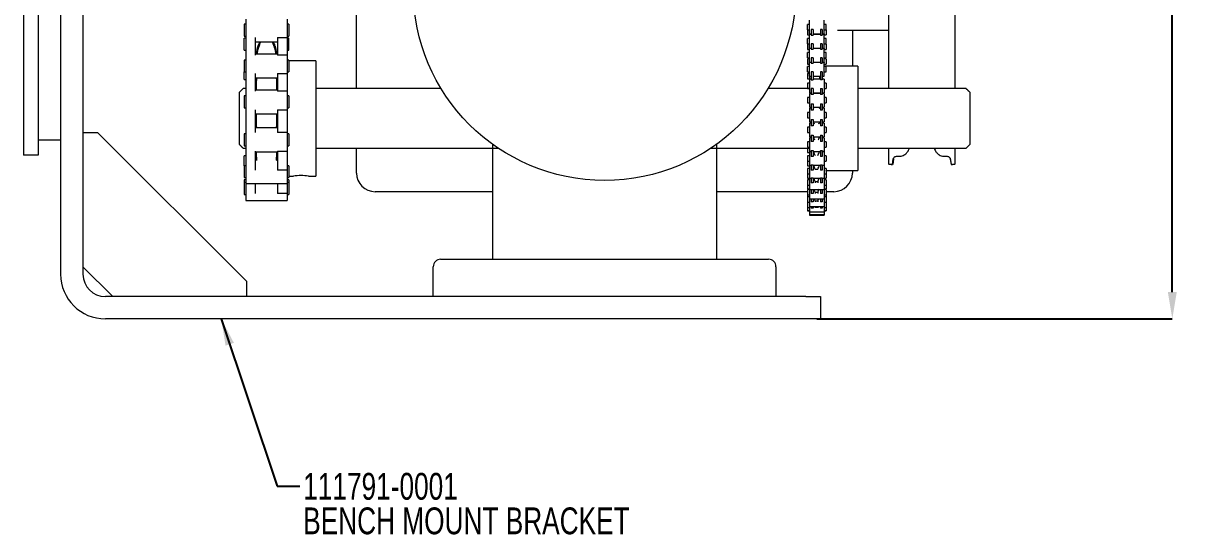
# Model space of a CAD drawing. Header units: inches. Extents: x 2.1 to 23.7, y 8.4 to 18.5.
# Drawn here: x 5.43 to 11.97, y 8.4 to 11.26 of the extents above; entities that cross this region are included whole.
import ezdxf

# ---------------------------------------------------------------- set-up
doc = ezdxf.new("R2010")
doc.units = ezdxf.units.IN
doc.header["$MEASUREMENT"] = 0
doc.header["$PDSIZE"] = -1
doc.layers.add('DIM', color=1, linetype='Continuous')
doc.styles.add('SLDTEXTSTYLE0', font='ARIAL.TTF', dxfattribs={"width": 0.7})
doc.styles.get("Standard").update_dxf_attribs({"font": 'ARIAL.TTF'})
doc.dimstyles.new('SLDDIMSTYLE0', dxfattribs={"dimtxt": 0.15, "dimasz": 0.15, "dimexe": 0, "dimexo": 0.0625, "dimgap": 0.0375, "dimtad": 0, "dimtih": 1, "dimtoh": 1, "dimdec": 3, "dimlfac": 3, "dimrnd": 1e-09, "dimzin": 12, "dimdsep": 46, "dimtxsty": 'SLDTEXTSTYLE0', "dimsah": 1, "dimcen": 0.09, "dimadec": 0, "dimazin": 0, "dimtfac": 1, "dimtdec": 3, "dimtofl": 0, "dimtmove": 0, "dimatfit": 3, "dimfxl": 0, "dimtolj": 1, "dimtzin": 12, "dimarcsym": 0})
doc.dimstyles.new('SLDDIMSTYLE1', dxfattribs={"dimtxt": 0.15, "dimasz": 0.15, "dimexe": 0, "dimexo": 0.0625, "dimgap": 0.0375, "dimtad": 0, "dimtih": 1, "dimtoh": 1, "dimdec": 0, "dimrnd": 1e-09, "dimzin": 0, "dimdsep": 46, "dimtxsty": 'Standard', "dimsah": 1, "dimcen": 0.09, "dimadec": 0, "dimazin": 0, "dimtfac": 1, "dimtdec": 0, "dimtofl": 0, "dimtmove": 0, "dimatfit": 3, "dimfxl": 0, "dimtolj": 1, "dimtzin": 0, "dimarcsym": 0})

# ---------------------------------------------------------------- blocks, each defined once
blk = doc.blocks.new('*D10')
at = {"color": 0, "linetype": 'ByBlock', "lineweight": -2}
for p, q in [((10.1076, 14.2697), (11.8529, 14.2697)), ((11.8529, 14.1197), (11.8529, 12.053)), ((11.8529, 9.7607), (11.8529, 11.8274)), ((9.8657, 9.6107), (11.8529, 9.6107))]:
    blk.add_line(p, q, dxfattribs=at)
at = {"color": 0, "linetype": 'ByBlock'}
for points in [[(11.8529, 14.2697), (11.8279, 14.1197), (11.8779, 14.1197)], [(11.8529, 9.6107), (11.8279, 9.7607), (11.8779, 9.7607)]]:
    blk.add_solid(points, dxfattribs=at)
at = {"layer": 'DEFPOINTS', "color": 0, "linetype": 'ByBlock'}
for p in [(10.0451, 14.2697), (9.8032, 9.6107)]:
    blk.add_point(p, dxfattribs=at)
at = {"color": 0, "linetype": 'ByBlock', "insert": (11.8529, 11.9402), "char_height": 0.15, "attachment_point": 5, "style": 'SLDTEXTSTYLE0'}
blk.add_mtext('14', dxfattribs=at)
blk = doc.blocks.new('SW_NOTE_2')
at = {"layer": 'DIM', "color": 0, "char_height": 0.15, "attachment_point": 1, "style": 'SLDTEXTSTYLE0'}
for s, insert in [('111791-0001', (0.0198, 0.0749)), ('BENCH MOUNT BRACKET', (0.0198, -0.1184))]:
    blk.add_mtext(s, dxfattribs=dict(at, insert=insert))

msp = doc.modelspace()

# ---------------------------------------------------------------- linework, layer by layer
at = {"color": 7, "linetype": 'Continuous', "lineweight": 15}
for p, q in [((5.428224, 17.194033), (5.428224, 10.527366)), ((5.511558, 17.194033), (5.511558, 10.527366)), ((10.637791, 10.899033), (10.637791, 12.433977)), ((7.291008, 10.899033), (7.291008, 12.362543)), ((5.636558, 12.194033), (5.636558, 9.8607)), ((5.761558, 12.194033), (5.761558, 9.8607)), ((10.266657, 11.392864), (10.266657, 10.899033)), ((6.662391, 11.260031), (6.662391, 11.193365)), ((6.671558, 11.286935), (6.671558, 11.185649)), ((6.903224, 11.286935), (6.903224, 11.185649)), ((6.912391, 11.260031), (6.912391, 11.193365)), ((9.813224, 11.227923), (9.813224, 11.25809)), ((9.824057, 11.204673), (9.824057, 11.28134)), ((9.905724, 11.204673), (9.905724, 11.28134)), ((9.916558, 11.227923), (9.916558, 11.25809)), ((6.662391, 11.162489), (6.662391, 11.181587)), ((6.671558, 11.185649), (6.671558, 11.085822)), ((6.724891, 11.185649), (6.724891, 11.085822)), ((6.849891, 11.185649), (6.849891, 11.085822)), ((6.849891, 11.185649), (6.903224, 11.185649)), ((6.903224, 11.185649), (6.903224, 11.085822)), ((6.912391, 11.162489), (6.912391, 11.181587)), ((9.813224, 11.227923), (9.813224, 11.219117)), ((9.813224, 11.219117), (9.813224, 11.19969)), ((9.824057, 11.204673), (9.824057, 11.202754)), ((9.824057, 11.126087), (9.824057, 11.202754)), ((9.844057, 11.229044), (9.834058, 11.229044)), ((9.834058, 11.229044), (9.834058, 11.198673)), ((9.834058, 11.198673), (9.844057, 11.198673)), ((9.844057, 11.229044), (9.844057, 11.198673)), ((9.895724, 11.229044), (9.885724, 11.229044)), ((9.885724, 11.229044), (9.885724, 11.198673)), ((9.885724, 11.198673), (9.895724, 11.198673)), ((9.895724, 11.229044), (9.895724, 11.198673)), ((9.905724, 11.204673), (9.905724, 11.202754)), ((9.905724, 11.126087), (9.905724, 11.202754)), ((9.916558, 11.227923), (9.916558, 11.219117)), ((9.916558, 11.219117), (9.916558, 11.19969)), ((10.064341, 11.223933), (10.064341, 11.024033)), ((6.662391, 11.11492), (6.662391, 11.162489)), ((6.912391, 11.11492), (6.912391, 11.162489)), ((9.813224, 11.149337), (9.813224, 11.179504)), ((9.813224, 11.147682), (9.813224, 11.136943)), ((9.813224, 11.136943), (9.813224, 11.117516)), ((9.824057, 11.126087), (9.824057, 11.124167)), ((9.824057, 11.047501), (9.824057, 11.124167)), ((9.844057, 11.150457), (9.834058, 11.150457)), ((9.834058, 11.150457), (9.834058, 11.120087)), ((9.834058, 11.120087), (9.844057, 11.120087)), ((9.844057, 11.150457), (9.844057, 11.120087)), ((9.844808, 11.126087), (9.844808, 11.124167)), ((9.881557, 11.126087), (9.881557, 11.124167)), ((9.895724, 11.150457), (9.885724, 11.150457)), ((9.885724, 11.150457), (9.885724, 11.120087)), ((9.885724, 11.120087), (9.895724, 11.120087)), ((9.895724, 11.150457), (9.895724, 11.120087)), ((9.905724, 11.126087), (9.905724, 11.124167)), ((9.905724, 11.047501), (9.905724, 11.124167)), ((9.916558, 11.149337), (9.916558, 11.179504)), ((9.916558, 11.147682), (9.916558, 11.136943)), ((9.916558, 11.136943), (9.916558, 11.117516)), ((6.662391, 11.058918), (6.662391, 10.992251)), ((6.671558, 11.085822), (6.671558, 10.984536)), ((6.903224, 11.085822), (6.849891, 11.085822)), ((6.903224, 11.085822), (6.903224, 10.984536)), ((6.912391, 11.058918), (6.912391, 10.992251)), ((7.063975, 11.055283), (7.063975, 10.409449)), ((9.813224, 11.070751), (9.813224, 11.100918)), ((9.813224, 11.065508), (9.813224, 11.054768)), ((9.813224, 11.054768), (9.813224, 11.035341)), ((9.844057, 11.071871), (9.834058, 11.071871)), ((9.834058, 11.071871), (9.834058, 11.041501)), ((9.844057, 11.071871), (9.844057, 11.041501)), ((9.895724, 11.071871), (9.885724, 11.071871)), ((9.885724, 11.071871), (9.885724, 11.041501)), ((9.895724, 11.071871), (9.895724, 11.041501)), ((9.916558, 11.070751), (9.916558, 11.100918)), ((9.916558, 11.065508), (9.916558, 11.054768)), ((9.916558, 11.054768), (9.916558, 11.035341)), ((6.662391, 10.950417), (6.662391, 10.992251)), ((6.671558, 10.984536), (6.671558, 10.884709)), ((6.724891, 10.984536), (6.724891, 10.884709)), ((6.849891, 10.984536), (6.903224, 10.984536)), ((6.849891, 10.984536), (6.849891, 10.884709)), ((6.903224, 10.984536), (6.903224, 10.884709)), ((9.813224, 10.992165), (9.813224, 11.022331)), ((9.824057, 11.047501), (9.824057, 11.045581)), ((9.824057, 10.968915), (9.824057, 11.045581)), ((9.834058, 11.041501), (9.844057, 11.041501)), ((9.844057, 10.993285), (9.834058, 10.993285)), ((9.834058, 10.993285), (9.834058, 10.948665)), ((9.844057, 10.993285), (9.844057, 10.948665)), ((9.844808, 11.047501), (9.844808, 11.045581)), ((9.881557, 11.047501), (9.881557, 11.045581)), ((9.885724, 11.041501), (9.895724, 11.041501)), ((9.895724, 10.993285), (9.885724, 10.993285)), ((9.885724, 10.993285), (9.885724, 10.948665)), ((9.895724, 10.993285), (9.895724, 10.948665)), ((9.905724, 11.047501), (9.905724, 11.045581)), ((9.905724, 10.968915), (9.905724, 11.045581)), ((9.916558, 10.992165), (9.916558, 11.022331)), ((10.094808, 11.024033), (10.094808, 10.440699)), ((6.730641, 10.93625), (6.730641, 10.958918)), ((6.730641, 10.93625), (6.730641, 10.891138)), ((6.844891, 10.93625), (6.844891, 10.958918)), ((6.844891, 10.891138), (6.844891, 10.93625)), ((9.813224, 10.983333), (9.813224, 10.972594)), ((9.813224, 10.972594), (9.813224, 10.953167)), ((9.813224, 10.929495), (9.813224, 10.918755)), ((9.824057, 10.968915), (9.824057, 10.953167)), ((9.824057, 10.952745), (9.824057, 10.925451)), ((9.824057, 10.925451), (9.824057, 10.876079)), ((9.834058, 10.948665), (9.844057, 10.948665)), ((9.844808, 10.968915), (9.844808, 10.952835)), ((9.881557, 10.952835), (9.881557, 10.968915)), ((9.895724, 10.948665), (9.885724, 10.948665)), ((9.905724, 10.952745), (9.905724, 10.925451)), ((9.905724, 10.925451), (9.905724, 10.876079)), ((9.916558, 10.929495), (9.916558, 10.918755)), ((6.636558, 10.585699), (6.636558, 10.879033)), ((6.662391, 10.857805), (6.662391, 10.791138)), ((6.671558, 10.884709), (6.671558, 10.780173)), ((6.903224, 10.884709), (6.849891, 10.884709)), ((6.903224, 10.884709), (6.903224, 10.780173)), ((6.912391, 10.857805), (6.912391, 10.791138)), ((9.813224, 10.918755), (9.813224, 10.899328)), ((9.813224, 10.899328), (9.813224, 10.899033)), ((9.824057, 10.872522), (9.824057, 10.839017)), ((9.844057, 10.899553), (9.834058, 10.899553)), ((9.834058, 10.899553), (9.834058, 10.865693)), ((9.844057, 10.865693), (9.834058, 10.865693)), ((9.844057, 10.899553), (9.844057, 10.865693)), ((9.844808, 10.876079), (9.844808, 10.872522)), ((9.881557, 10.876079), (9.881557, 10.872522)), ((9.885724, 10.899553), (9.895724, 10.899553)), ((9.885724, 10.899553), (9.885724, 10.865693)), ((9.895724, 10.865693), (9.885724, 10.865693)), ((9.895724, 10.899553), (9.895724, 10.865693)), ((9.905724, 10.872522), (9.905724, 10.839017)), ((9.916558, 10.918755), (9.916558, 10.899328)), ((10.719891, 10.879033), (10.719891, 10.585699)), ((9.813224, 10.849272), (9.813224, 10.836089)), ((9.813224, 10.836089), (9.813224, 10.819105)), ((9.824057, 10.839017), (9.824057, 10.795855)), ((9.824057, 10.789545), (9.824057, 10.749697)), ((9.834058, 10.813701), (9.844057, 10.813701)), ((9.834058, 10.813701), (9.834058, 10.778679)), ((9.844057, 10.813701), (9.844057, 10.778679)), ((9.844808, 10.795855), (9.844808, 10.789545)), ((9.881557, 10.795855), (9.881557, 10.789545)), ((9.885724, 10.813701), (9.895724, 10.813701)), ((9.885724, 10.813701), (9.885724, 10.778679)), ((9.895724, 10.813701), (9.895724, 10.778679)), ((9.905724, 10.839017), (9.905724, 10.795855)), ((9.905724, 10.789545), (9.905724, 10.749697)), ((9.916558, 10.849272), (9.916558, 10.836089)), ((9.916558, 10.836089), (9.916558, 10.819105)), ((6.671558, 10.780173), (6.671558, 10.653101)), ((6.724891, 10.780173), (6.724891, 10.653101)), ((6.730641, 10.757805), (6.730641, 10.696347)), ((6.844891, 10.696347), (6.844891, 10.757805)), ((6.849891, 10.780173), (6.849891, 10.653101)), ((6.849891, 10.780173), (6.903224, 10.780173)), ((6.903224, 10.780173), (6.903224, 10.653101)), ((9.813224, 10.766295), (9.813224, 10.750616)), ((9.813224, 10.750616), (9.813224, 10.736128)), ((9.824057, 10.749697), (9.824057, 10.712878)), ((9.844057, 10.778679), (9.834058, 10.778679)), ((9.834058, 10.725657), (9.844057, 10.725657)), ((9.834058, 10.725657), (9.834058, 10.690433)), ((9.844057, 10.725657), (9.844057, 10.690433)), ((9.895724, 10.778679), (9.885724, 10.778679)), ((9.885724, 10.725657), (9.895724, 10.725657)), ((9.885724, 10.725657), (9.885724, 10.690433)), ((9.895724, 10.725657), (9.895724, 10.690433)), ((9.905724, 10.749697), (9.905724, 10.712878)), ((9.916558, 10.766295), (9.916558, 10.750616)), ((9.916558, 10.750616), (9.916558, 10.736128)), ((6.730641, 10.679167), (6.730641, 10.696347)), ((6.844891, 10.679167), (6.844891, 10.696347)), ((9.813224, 10.682839), (9.813224, 10.66468)), ((9.813224, 10.66468), (9.813224, 10.652672)), ((9.824057, 10.706089), (9.824057, 10.65994)), ((9.824057, 10.65994), (9.824057, 10.629422)), ((9.844057, 10.690433), (9.834058, 10.690433)), ((9.844808, 10.712878), (9.844808, 10.706089)), ((9.881557, 10.712878), (9.881557, 10.706089)), ((9.895724, 10.690433), (9.885724, 10.690433)), ((9.905724, 10.706089), (9.905724, 10.65994)), ((9.905724, 10.65994), (9.905724, 10.629422)), ((9.916558, 10.682839), (9.916558, 10.66468)), ((9.916558, 10.66468), (9.916558, 10.652672)), ((5.636558, 10.610699), (5.511558, 10.610699)), ((5.844891, 10.652366), (5.761558, 10.652366)), ((5.844891, 10.652366), (6.678224, 9.819033)), ((6.662391, 10.645834), (6.662391, 10.579167)), ((6.671558, 10.653101), (6.671558, 10.548957)), ((6.903224, 10.653101), (6.849891, 10.653101)), ((6.903224, 10.653101), (6.903224, 10.548957)), ((6.912391, 10.645834), (6.912391, 10.579167)), ((9.813224, 10.601193), (9.813224, 10.58064)), ((9.824057, 10.624443), (9.824057, 10.572208)), ((9.834058, 10.637836), (9.844057, 10.637836)), ((9.834058, 10.637836), (9.834058, 10.603376)), ((9.844057, 10.603376), (9.834058, 10.603376)), ((9.844057, 10.637836), (9.844057, 10.603376)), ((9.844808, 10.629422), (9.844808, 10.624443)), ((9.881557, 10.629422), (9.881557, 10.624443)), ((9.885724, 10.637836), (9.895724, 10.637836)), ((9.885724, 10.637836), (9.885724, 10.603376)), ((9.895724, 10.603376), (9.885724, 10.603376)), ((9.895724, 10.637836), (9.895724, 10.603376)), ((9.905724, 10.624443), (9.905724, 10.572208)), ((9.916558, 10.601193), (9.916558, 10.58064)), ((5.511558, 10.527366), (5.428224, 10.527366)), ((6.671558, 10.548957), (6.671558, 10.44209)), ((6.724891, 10.548957), (6.724891, 10.44209)), ((6.730641, 10.545834), (6.730641, 10.528482)), ((6.730641, 10.500901), (6.730641, 10.528482)), ((6.844891, 10.528482), (6.844891, 10.545834)), ((6.844891, 10.500901), (6.844891, 10.528482)), ((6.849891, 10.548957), (6.903224, 10.548957)), ((6.849891, 10.548957), (6.849891, 10.44209)), ((6.903224, 10.548957), (6.903224, 10.44209)), ((7.291008, 10.42665), (7.291008, 10.565699)), ((8.053224, 9.944033), (8.053224, 10.587209)), ((9.303224, 10.587209), (9.303224, 9.944033)), ((9.813224, 10.58064), (9.813224, 10.571027)), ((9.813224, 10.565699), (9.813224, 10.542158)), ((9.824057, 10.572208), (9.824057, 10.547777)), ((9.824057, 10.547777), (9.824057, 10.546848)), ((9.824057, 10.546848), (9.824057, 10.488907)), ((9.834058, 10.552646), (9.844057, 10.552646)), ((9.834058, 10.552646), (9.834058, 10.519895)), ((9.844057, 10.552646), (9.844057, 10.519895)), ((9.885724, 10.552646), (9.895724, 10.552646)), ((9.885724, 10.552646), (9.885724, 10.519895)), ((9.895724, 10.552646), (9.895724, 10.519895)), ((9.905724, 10.572208), (9.905724, 10.547777)), ((9.905724, 10.546848), (9.905724, 10.488907)), ((9.916558, 10.58064), (9.916558, 10.571027)), ((10.266657, 10.565699), (10.266657, 10.477422)), ((10.637791, 10.477422), (10.637791, 10.565699)), ((6.662391, 10.504475), (6.662391, 10.523573)), ((6.662391, 10.467568), (6.662391, 10.504475)), ((6.662391, 10.467568), (6.662391, 10.400901)), ((6.912391, 10.467568), (6.912391, 10.400901)), ((9.813224, 10.523598), (9.813224, 10.5008)), ((9.813224, 10.5008), (9.813224, 10.493431)), ((9.813224, 10.493431), (9.813224, 10.466576)), ((9.824057, 10.488907), (9.824057, 10.470182)), ((9.824057, 10.470182), (9.824057, 10.412323)), ((9.844057, 10.519895), (9.834058, 10.519895)), ((9.834058, 10.472423), (9.844057, 10.472423)), ((9.834058, 10.472423), (9.834058, 10.442281)), ((9.844057, 10.472423), (9.844057, 10.442281)), ((9.895724, 10.519895), (9.885724, 10.519895)), ((9.885724, 10.472423), (9.895724, 10.472423)), ((9.885724, 10.472423), (9.885724, 10.442281)), ((9.895724, 10.472423), (9.895724, 10.442281)), ((9.905724, 10.488907), (9.905724, 10.470182)), ((9.905724, 10.470182), (9.905724, 10.412323)), ((9.916558, 10.523598), (9.916558, 10.5008)), ((9.916558, 10.5008), (9.916558, 10.493431)), ((6.671558, 10.44209), (6.671558, 10.367567)), ((6.903224, 10.44209), (6.849891, 10.44209)), ((6.903224, 10.44209), (6.903224, 10.367567)), ((9.813224, 10.452181), (9.813224, 10.42735)), ((9.813224, 10.42735), (9.813224, 10.422015)), ((9.813224, 10.422015), (9.813224, 10.397909)), ((9.824057, 10.412323), (9.824057, 10.398765)), ((9.824057, 10.398765), (9.824057, 10.344555)), ((9.844057, 10.442281), (9.834058, 10.442281)), ((9.834058, 10.399369), (9.844057, 10.399369)), ((9.834058, 10.399369), (9.834058, 10.372662)), ((9.844057, 10.399369), (9.844057, 10.372662)), ((9.855141, 10.448067), (9.871224, 10.448067)), ((9.895724, 10.442281), (9.885724, 10.442281)), ((9.885724, 10.399369), (9.895724, 10.399369)), ((9.885724, 10.399369), (9.885724, 10.372662)), ((9.895724, 10.399369), (9.895724, 10.372662)), ((9.905724, 10.412323), (9.905724, 10.398765)), ((9.905724, 10.398765), (9.905724, 10.344555)), ((9.916558, 10.452181), (9.916558, 10.42735)), ((9.916558, 10.439857), (9.91677, 10.440699)), ((9.916558, 10.42735), (9.916558, 10.422015)), ((9.916558, 10.422015), (9.916558, 10.397909)), ((10.064341, 10.440699), (10.064341, 10.42665)), ((6.662391, 10.389081), (6.662391, 10.373132)), ((6.662391, 10.373132), (6.662391, 10.306466)), ((6.671558, 10.367567), (6.671558, 10.312702)), ((6.724891, 10.367567), (6.724891, 10.312702)), ((6.849891, 10.367567), (6.849891, 10.312702)), ((6.903224, 10.367567), (6.903224, 10.312702)), ((6.912391, 10.389081), (6.912391, 10.373132)), ((6.912391, 10.373132), (6.912391, 10.306466)), ((9.813224, 10.388902), (9.813224, 10.362304)), ((9.813224, 10.362304), (9.813224, 10.358735)), ((9.813224, 10.358735), (9.813224, 10.33804)), ((9.813224, 10.335495), (9.813224, 10.307447)), ((9.824057, 10.344555), (9.824057, 10.335485)), ((9.824057, 10.335495), (9.824057, 10.287463)), ((9.844057, 10.372662), (9.834058, 10.372662)), ((9.834058, 10.335488), (9.844057, 10.335488)), ((9.834058, 10.335488), (9.834058, 10.312947)), ((9.844057, 10.335488), (9.844057, 10.312947)), ((9.855141, 10.378743), (9.855141, 10.371029)), ((9.855141, 10.378743), (9.871224, 10.378743)), ((9.871224, 10.378743), (9.871224, 10.371029)), ((9.895724, 10.372662), (9.885724, 10.372662)), ((9.885724, 10.335488), (9.895724, 10.335488)), ((9.885724, 10.335488), (9.885724, 10.312947)), ((9.895724, 10.335488), (9.895724, 10.312947)), ((9.905724, 10.344555), (9.905724, 10.335485)), ((9.905724, 10.335495), (9.905724, 10.287463)), ((9.916558, 10.388902), (9.916558, 10.362304)), ((9.916558, 10.362304), (9.916558, 10.358735)), ((9.916558, 10.358735), (9.916558, 10.33804)), ((9.916558, 10.335495), (9.916558, 10.307447)), ((6.671558, 10.312702), (6.671558, 10.273132)), ((6.903224, 10.312702), (6.849891, 10.312702)), ((6.903224, 10.312702), (6.903224, 10.273132)), ((8.053224, 10.322316), (7.395341, 10.322316)), ((9.813224, 10.322316), (9.303224, 10.322316)), ((9.813224, 10.307447), (9.813224, 10.305329)), ((9.813224, 10.305329), (9.813224, 10.293427)), ((9.813224, 10.293427), (9.813224, 10.264284)), ((9.824057, 10.287463), (9.824057, 10.282079)), ((9.824057, 10.282079), (9.824057, 10.242613)), ((9.844057, 10.312947), (9.834058, 10.312947)), ((9.834058, 10.282531), (9.834058, 10.264775)), ((9.844057, 10.282531), (9.844057, 10.264775)), ((9.855141, 10.319065), (9.855141, 10.312625)), ((9.855141, 10.319065), (9.871224, 10.319065)), ((9.855141, 10.270661), (9.855141, 10.265671)), ((9.855141, 10.270661), (9.871224, 10.270661)), ((9.871224, 10.319065), (9.871224, 10.312625)), ((9.871224, 10.270661), (9.871224, 10.265671)), ((9.895724, 10.312947), (9.885724, 10.312947)), ((9.885724, 10.282531), (9.885724, 10.264775)), ((9.895724, 10.282531), (9.895724, 10.264775)), ((9.905724, 10.287463), (9.905724, 10.282079)), ((9.905724, 10.282079), (9.905724, 10.242613)), ((9.960008, 10.322316), (9.916558, 10.322316)), ((9.916558, 10.307447), (9.916558, 10.305329)), ((9.916558, 10.305329), (9.916558, 10.293427)), ((9.916558, 10.293427), (9.916558, 10.264284)), ((9.813224, 10.264284), (9.813224, 10.26326)), ((9.813224, 10.26326), (9.813224, 10.233998)), ((9.813224, 10.233998), (9.813224, 10.233683)), ((9.813224, 10.233683), (9.813224, 10.21742)), ((9.813224, 10.21742), (9.813224, 10.217409)), ((9.813224, 10.21742), (9.813224, 10.214884)), ((9.824057, 10.242613), (9.824057, 10.24001)), ((9.824057, 10.24001), (9.824057, 10.211234)), ((9.824057, 10.211234), (9.824057, 10.210433)), ((9.824057, 10.210433), (9.824057, 10.194188)), ((9.844057, 10.264775), (9.834058, 10.264775)), ((9.834058, 10.24001), (9.834058, 10.229467)), ((9.844057, 10.229467), (9.834058, 10.229467)), ((9.834058, 10.210433), (9.834058, 10.207991)), ((9.844057, 10.207991), (9.834058, 10.207991)), ((9.844057, 10.24001), (9.844057, 10.229467)), ((9.844057, 10.210433), (9.844057, 10.207991)), ((9.855141, 10.234851), (9.855141, 10.231447)), ((9.855141, 10.234851), (9.871224, 10.234851)), ((9.871224, 10.234851), (9.871224, 10.231447)), ((9.895724, 10.264775), (9.885724, 10.264775)), ((9.885724, 10.239908), (9.885724, 10.229467)), ((9.895724, 10.229467), (9.885724, 10.229467)), ((9.885724, 10.210433), (9.885724, 10.207991)), ((9.895724, 10.207991), (9.885724, 10.207991)), ((9.895724, 10.24001), (9.895724, 10.229467)), ((9.895724, 10.210433), (9.895724, 10.207991)), ((9.905724, 10.242613), (9.905724, 10.24001)), ((9.905724, 10.24001), (9.905724, 10.211234)), ((9.905724, 10.211234), (9.905724, 10.210433)), ((9.905724, 10.210433), (9.905724, 10.194188)), ((9.916558, 10.264284), (9.916558, 10.26326)), ((9.916558, 10.26326), (9.916558, 10.233998)), ((9.916558, 10.233998), (9.916558, 10.233683)), ((9.916558, 10.233683), (9.916558, 10.21742)), ((9.916558, 10.21742), (9.916558, 10.217409)), ((9.916558, 10.21742), (9.916558, 10.214884)), ((9.824057, 10.194188), (9.824057, 10.194159)), ((9.824057, 10.194188), (9.824057, 10.191634)), ((9.905724, 10.194188), (9.905724, 10.194159)), ((9.905724, 10.194188), (9.905724, 10.191634)), ((7.761558, 9.944033), (9.594891, 9.944033)), ((5.928224, 9.7357), (5.761558, 9.902366)), ((7.719891, 9.7357), (7.719891, 9.902366)), ((9.636557, 9.902366), (9.636557, 9.7357)), ((6.678224, 9.7357), (6.678224, 9.819033)), ((9.803224, 9.7357), (5.886558, 9.7357)), ((9.803224, 9.7357), (9.886557, 9.7357)), ((9.886557, 9.7357), (9.886557, 9.6107)), ((9.803224, 9.6107), (5.886558, 9.6107)), ((9.886557, 9.6107), (9.803224, 9.6107))]:
    msp.add_line(p, q, dxfattribs=at)
msp.add_line((10.292926, 10.505562), (10.288058, 10.474032))
msp.add_circle((8.678224, 11.455699), 1.07, dxfattribs=at)
for centre, radius, start, end in [((6.980639, 10.087918), 0.324372, 82.5077298, 97.5875638), ((7.395341, 10.426649), 0.104333, 180, 270), ((9.960008, 10.426649), 0.104333, 270, 0), ((7.761558, 9.902366), 0.041667, 90, 180), ((9.594891, 9.902366), 0.041667, 0, 90), ((5.886558, 9.860699), 0.25, 180, 270), ((5.886558, 9.860699), 0.125, 180, 270)]:
    msp.add_arc(centre, radius, start, end, dxfattribs=at)
for points in [[(6.671558, 11.260031), (6.662391, 11.260031)], [(6.912391, 11.260031), (6.903224, 11.260031)], [(9.824057, 11.25809), (9.813224, 11.25809)], [(9.916558, 11.25809), (9.905724, 11.25809)], [(6.662391, 11.193365), (6.671558, 11.193365)], [(6.671558, 11.181587), (6.662391, 11.181587)], [(6.903224, 11.193365), (6.912391, 11.193365)], [(6.912391, 11.181587), (6.903224, 11.181587)], [(9.813224, 11.227923), (9.824057, 11.227923)], [(9.813224, 11.19969), (9.824057, 11.19969)], [(9.824057, 11.204673), (9.834058, 11.204673)], [(9.834058, 11.202754), (9.824057, 11.202754)], [(9.844057, 11.204673), (9.885724, 11.204673)], [(9.885724, 11.202754), (9.844057, 11.202754)], [(9.84712, 11.205776), (9.846722, 11.202754)], [(9.879643, 11.202754), (9.879245, 11.205776)], [(9.895724, 11.204673), (9.905724, 11.204673)], [(9.905724, 11.202754), (9.895724, 11.202754)], [(9.905724, 11.227923), (9.916558, 11.227923)], [(9.905724, 11.19969), (9.916558, 11.19969)], [(10.266657, 11.223933), (9.980408, 11.223933)], [(6.724891, 11.160031), (6.849891, 11.160031)], [(6.731187, 11.091447), (6.736969, 11.125233)], [(6.736969, 11.125233), (6.740466, 11.136983)], [(6.740466, 11.12269), (6.736969, 11.109564)], [(6.740466, 11.136983), (6.751094, 11.160031)], [(6.835066, 11.12269), (6.821154, 11.160031)], [(6.835066, 11.136983), (6.838563, 11.125233)], [(6.838563, 11.109564), (6.835066, 11.12269)], [(6.838563, 11.125233), (6.844345, 11.091447)], [(9.824057, 11.179504), (9.813224, 11.179504)], [(9.813224, 11.149337), (9.824057, 11.149337)], [(9.824057, 11.147682), (9.813224, 11.147682)], [(9.813224, 11.117516), (9.824057, 11.117516)], [(9.824057, 11.126087), (9.834058, 11.126087)], [(9.834058, 11.124167), (9.824057, 11.124167)], [(9.844057, 11.126087), (9.885724, 11.126087)], [(9.885724, 11.124167), (9.844057, 11.124167)], [(9.848314, 11.126087), (9.84778, 11.124167)], [(9.878585, 11.124167), (9.878052, 11.126087)], [(9.895724, 11.126087), (9.905724, 11.126087)], [(9.905724, 11.124167), (9.895724, 11.124167)], [(9.916558, 11.179504), (9.905724, 11.179504)], [(9.905724, 11.149337), (9.916558, 11.149337)], [(9.916558, 11.147682), (9.905724, 11.147682)], [(9.905724, 11.117516), (9.916558, 11.117516)], [(6.662391, 11.11492), (6.671558, 11.11492)], [(6.671558, 11.058918), (6.662391, 11.058918)], [(6.849891, 11.092251), (6.724891, 11.092251)], [(6.736969, 11.109564), (6.73449, 11.092251)], [(6.841042, 11.092251), (6.838563, 11.109564)], [(6.903224, 11.11492), (6.912391, 11.11492)], [(6.912391, 11.058918), (6.903224, 11.058918)], [(7.063975, 11.055283), (6.912391, 11.055283)], [(9.824057, 11.100918), (9.813224, 11.100918)], [(9.813224, 11.070751), (9.824057, 11.070751)], [(9.824057, 11.065508), (9.813224, 11.065508)], [(9.916558, 11.100918), (9.905724, 11.100918)], [(9.905724, 11.070751), (9.916558, 11.070751)], [(9.916558, 11.065508), (9.905724, 11.065508)], [(6.662391, 10.992251), (6.671558, 10.992251)], [(6.903224, 10.992251), (6.912391, 10.992251)], [(9.813224, 11.035341), (9.824057, 11.035341)], [(9.824057, 11.022331), (9.813224, 11.022331)], [(9.813224, 10.992165), (9.824057, 10.992165)], [(9.824057, 11.047501), (9.834058, 11.047501)], [(9.834058, 11.045581), (9.824057, 11.045581)], [(9.844057, 11.047501), (9.885724, 11.047501)], [(9.885724, 11.045581), (9.844057, 11.045581)], [(9.844974, 11.048239), (9.844914, 11.045581)], [(9.881482, 11.045581), (9.881391, 11.048239)], [(9.895724, 11.047501), (9.905724, 11.047501)], [(9.905724, 11.045581), (9.895724, 11.045581)], [(9.905724, 11.035341), (9.916558, 11.035341)], [(10.094808, 11.024033), (9.905724, 11.024033)], [(9.916558, 11.022331), (9.905724, 11.022331)], [(9.905724, 10.992165), (9.916558, 10.992165)], [(6.662391, 10.950417), (6.671558, 10.950417)], [(6.724891, 10.958918), (6.849891, 10.958918)], [(6.731187, 10.956687), (6.730641, 10.93625)], [(9.824057, 10.983333), (9.813224, 10.983333)], [(9.813224, 10.953167), (9.824057, 10.953167)], [(9.824057, 10.929495), (9.813224, 10.929495)], [(9.824057, 10.968915), (9.834058, 10.968915)], [(9.834058, 10.952745), (9.824057, 10.952745)], [(9.844057, 10.968915), (9.885724, 10.968915)], [(9.885724, 10.952745), (9.844057, 10.952745)], [(9.895724, 10.968915), (9.905724, 10.968915)], [(9.905724, 10.952745), (9.895724, 10.952745)], [(9.916558, 10.929495), (9.905724, 10.929495)], [(6.656558, 10.899033), (6.636558, 10.879033)], [(6.671558, 10.899033), (6.656558, 10.899033)], [(6.671558, 10.857805), (6.662391, 10.857805)], [(6.724891, 10.917083), (6.730641, 10.917083)], [(6.730641, 10.899033), (6.724891, 10.899033)], [(6.849891, 10.891138), (6.724891, 10.891138)], [(6.912391, 10.857805), (6.903224, 10.857805)], [(7.764429, 10.899033), (7.063975, 10.899033)], [(9.824057, 10.899033), (9.59202, 10.899033)], [(9.813224, 10.899328), (9.824057, 10.899328)], [(9.824057, 10.876079), (9.834058, 10.876079)], [(9.834058, 10.872522), (9.824057, 10.872522)], [(9.844057, 10.876079), (9.885724, 10.876079)], [(9.885724, 10.872522), (9.844057, 10.872522)], [(9.844862, 10.876267), (9.844974, 10.87497)], [(9.844974, 10.87497), (9.84712, 10.872305)], [(9.879245, 10.872305), (9.881391, 10.87497)], [(9.881391, 10.87497), (9.881466, 10.876491)], [(9.895724, 10.876079), (9.905724, 10.876079)], [(9.905724, 10.872522), (9.895724, 10.872522)], [(9.905724, 10.899328), (9.916558, 10.899328)], [(10.699891, 10.899033), (10.094808, 10.899033)], [(10.719891, 10.879033), (10.699891, 10.899033)], [(6.662391, 10.791138), (6.671558, 10.791138)], [(6.903224, 10.791138), (6.912391, 10.791138)], [(9.824057, 10.849272), (9.813224, 10.849272)], [(9.813224, 10.819105), (9.824057, 10.819105)], [(9.824057, 10.795855), (9.834058, 10.795855)], [(9.834058, 10.789545), (9.824057, 10.789545)], [(9.844057, 10.795855), (9.885724, 10.795855)], [(9.847276, 10.789545), (9.844057, 10.789545)], [(9.844974, 10.795586), (9.84712, 10.7903)], [(9.84712, 10.7903), (9.848703, 10.789169)], [(9.877662, 10.789169), (9.879245, 10.7903)], [(9.885724, 10.789545), (9.879089, 10.789545)], [(9.879245, 10.7903), (9.881391, 10.795586)], [(9.895724, 10.795855), (9.905724, 10.795855)], [(9.905724, 10.789545), (9.895724, 10.789545)], [(9.916558, 10.849272), (9.905724, 10.849272)], [(9.905724, 10.819105), (9.916558, 10.819105)], [(6.724891, 10.757805), (6.849891, 10.757805)], [(9.824057, 10.766295), (9.813224, 10.766295)], [(9.813224, 10.736128), (9.824057, 10.736128)], [(9.916558, 10.766295), (9.905724, 10.766295)], [(9.905724, 10.736128), (9.916558, 10.736128)], [(6.849891, 10.679167), (6.724891, 10.679167)], [(6.844345, 10.680658), (6.844891, 10.696347)], [(9.824057, 10.682839), (9.813224, 10.682839)], [(9.824057, 10.712878), (9.834058, 10.712878)], [(9.834058, 10.706089), (9.824057, 10.706089)], [(9.844057, 10.712878), (9.885724, 10.712878)], [(9.845955, 10.706089), (9.844057, 10.706089)], [(9.844974, 10.714479), (9.84712, 10.706715)], [(9.84712, 10.706715), (9.848703, 10.704602)], [(9.848703, 10.704602), (9.850847, 10.701713)], [(9.877662, 10.704602), (9.879245, 10.706715)], [(9.879245, 10.706715), (9.881391, 10.714479)], [(9.885724, 10.706089), (9.880411, 10.706089)], [(9.895724, 10.712878), (9.905724, 10.712878)], [(9.905724, 10.706089), (9.895724, 10.706089)], [(9.916558, 10.682839), (9.905724, 10.682839)], [(6.671558, 10.645834), (6.662391, 10.645834)], [(6.912391, 10.645834), (6.903224, 10.645834)], [(9.813224, 10.652672), (9.824057, 10.652672)], [(9.824057, 10.601193), (9.813224, 10.601193)], [(9.824057, 10.629422), (9.834058, 10.629422)], [(9.834058, 10.624443), (9.824057, 10.624443)], [(9.844057, 10.629422), (9.885724, 10.629422)], [(9.845145, 10.624443), (9.844057, 10.624443)], [(9.845923, 10.629422), (9.84712, 10.623829)], [(9.84712, 10.623829), (9.848703, 10.620792)], [(9.877662, 10.620792), (9.879245, 10.623829)], [(9.879245, 10.623829), (9.880442, 10.629422)], [(9.885724, 10.624443), (9.88122, 10.624443)], [(9.895724, 10.629422), (9.905724, 10.629422)], [(9.905724, 10.624443), (9.895724, 10.624443)], [(9.905724, 10.652672), (9.916558, 10.652672)], [(9.916558, 10.601193), (9.905724, 10.601193)], [(6.636558, 10.585699), (6.656558, 10.565699)], [(6.656558, 10.565699), (6.671558, 10.565699)], [(6.662391, 10.579167), (6.671558, 10.579167)], [(6.724891, 10.545834), (6.849891, 10.545834)], [(6.844345, 10.508045), (6.844891, 10.528482)], [(6.903224, 10.579167), (6.912391, 10.579167)], [(7.063975, 10.565699), (8.084255, 10.565699)], [(9.272194, 10.565699), (9.824057, 10.565699)], [(9.813224, 10.571027), (9.824057, 10.571027)], [(9.813224, 10.542158), (9.824057, 10.542158)], [(9.824057, 10.547777), (9.834058, 10.547777)], [(9.834058, 10.546848), (9.824057, 10.546848)], [(9.844057, 10.547777), (9.885724, 10.547777)], [(9.846428, 10.547777), (9.84712, 10.543904)], [(9.84712, 10.543904), (9.848703, 10.540025)], [(9.877662, 10.540025), (9.879245, 10.543904)], [(9.879245, 10.543904), (9.879937, 10.547777)], [(9.885724, 10.546848), (9.881545, 10.546848)], [(9.895724, 10.547777), (9.905724, 10.547777)], [(9.905724, 10.546848), (9.895724, 10.546848)], [(9.905724, 10.571027), (9.916558, 10.571027)], [(10.094808, 10.565699), (10.699891, 10.565699)], [(10.699891, 10.565699), (10.719891, 10.585699)], [(6.671558, 10.523573), (6.662391, 10.523573)], [(6.671558, 10.467568), (6.662391, 10.467568)], [(6.730719, 10.500901), (6.724891, 10.500901)], [(6.731187, 10.508045), (6.732186, 10.496817)], [(6.842634, 10.497351), (6.844345, 10.508045)], [(6.849891, 10.500901), (6.844813, 10.500901)], [(6.912391, 10.467568), (6.903224, 10.467568)], [(9.824057, 10.523598), (9.813224, 10.523598)], [(9.813224, 10.493431), (9.824057, 10.493431)], [(9.813224, 10.466576), (9.824057, 10.466576)], [(9.824057, 10.470182), (9.834058, 10.470182)], [(9.844057, 10.470182), (9.885724, 10.470182)], [(9.84712, 10.46912), (9.848703, 10.464506)], [(9.877662, 10.464506), (9.879245, 10.46912)], [(9.895724, 10.470182), (9.905724, 10.470182)], [(9.916558, 10.523598), (9.905724, 10.523598)], [(9.905724, 10.493431), (9.916558, 10.493431)], [(10.266657, 10.477422), (10.288058, 10.474032)], [(10.312994, 10.520864), (10.327381, 10.520864)], [(10.577067, 10.520864), (10.591486, 10.520864)], [(10.611609, 10.505198), (10.616391, 10.474032)], [(10.616391, 10.474032), (10.637791, 10.477422)], [(6.662391, 10.400901), (6.671558, 10.400901)], [(6.903224, 10.400901), (6.912391, 10.400901)], [(6.912391, 10.409449), (6.937808, 10.409449)], [(7.022934, 10.409449), (7.063975, 10.409449)], [(9.824057, 10.452181), (9.813224, 10.452181)], [(9.813224, 10.422015), (9.824057, 10.422015)], [(9.813224, 10.397909), (9.824057, 10.397909)], [(9.824057, 10.398765), (9.834058, 10.398765)], [(9.844057, 10.398765), (9.885724, 10.398765)], [(9.847954, 10.398765), (9.848703, 10.396293)], [(9.877662, 10.396293), (9.878411, 10.398765)], [(9.895724, 10.398765), (9.905724, 10.398765)], [(9.916558, 10.452181), (9.905724, 10.452181)], [(9.905724, 10.422015), (9.916558, 10.422015)], [(9.905724, 10.397909), (9.916558, 10.397909)], [(9.916558, 10.440699), (10.094808, 10.440699)], [(6.671558, 10.389081), (6.662391, 10.389081)], [(6.671558, 10.373132), (6.662391, 10.373132)], [(6.671558, 10.367567), (6.903224, 10.367567)], [(6.912391, 10.389081), (6.903224, 10.389081)], [(6.912391, 10.373132), (6.903224, 10.373132)], [(9.824057, 10.388902), (9.813224, 10.388902)], [(9.813224, 10.358735), (9.824057, 10.358735)], [(9.813224, 10.33804), (9.824057, 10.33804)], [(9.824057, 10.335495), (9.813224, 10.335495)], [(9.824057, 10.335485), (9.834058, 10.335485)], [(9.844057, 10.335485), (9.885724, 10.335485)], [(9.895724, 10.335485), (9.905724, 10.335485)], [(9.916558, 10.388902), (9.905724, 10.388902)], [(9.905724, 10.358735), (9.916558, 10.358735)], [(9.905724, 10.33804), (9.916558, 10.33804)], [(9.916558, 10.335495), (9.905724, 10.335495)], [(6.662391, 10.306466), (6.671558, 10.306466)], [(6.671558, 10.273132), (6.903224, 10.273132)], [(6.903224, 10.306466), (6.912391, 10.306466)], [(9.813224, 10.305329), (9.824057, 10.305329)], [(9.824057, 10.293427), (9.813224, 10.293427)], [(9.824057, 10.282079), (9.905724, 10.282079)], [(9.871224, 10.270661), (9.875412, 10.282079)], [(9.905724, 10.305329), (9.916558, 10.305329)], [(9.916558, 10.293427), (9.905724, 10.293427)], [(9.813224, 10.26326), (9.824057, 10.26326)], [(9.813224, 10.233683), (9.824057, 10.233683)], [(9.813224, 10.217409), (9.824057, 10.217409)], [(9.813224, 10.214884), (9.824057, 10.214884)], [(9.824057, 10.24001), (9.905724, 10.24001)], [(9.824057, 10.210433), (9.905724, 10.210433)], [(9.853095, 10.24001), (9.855141, 10.234851)], [(9.871224, 10.234851), (9.873185, 10.24001)], [(9.905724, 10.26326), (9.916558, 10.26326)], [(9.905724, 10.233683), (9.916558, 10.233683)], [(9.905724, 10.217409), (9.916558, 10.217409)], [(9.905724, 10.214884), (9.916558, 10.214884)], [(9.824057, 10.194159), (9.905724, 10.194159)], [(9.824057, 10.191634), (9.905724, 10.191634)]]:
    msp.add_open_spline(points, degree=1, dxfattribs=at)
for points, knots in [([(6.754439, 11.160031), (6.752189, 11.154918), (6.746924, 11.142951), (6.742817, 11.130068), (6.740466, 11.12269)], [0, 0, 0, 0, 0.42730062, 1, 1, 1, 1]), ([(6.825058, 11.160031), (6.82593, 11.158541), (6.829774, 11.151978), (6.832759, 11.143521), (6.835066, 11.136983)], [0, 0, 0, 0, 0.22699873, 1, 1, 1, 1]), ([(6.844891, 10.93625), (6.844854, 10.941724), (6.844808, 10.948695), (6.844427, 10.955274), (6.844345, 10.956687)], [0, 0, 0, 0, 0.78514763, 1, 1, 1, 1]), ([(6.730641, 10.696347), (6.730677, 10.691884), (6.730724, 10.6862), (6.731105, 10.681638), (6.731187, 10.680658)], [0, 0, 0, 0, 0.78511735, 1, 1, 1, 1]), ([(9.875513, 10.701668), (9.875556, 10.701745), (9.876359, 10.703189), (9.877029, 10.703915), (9.877662, 10.704602)], [0, 0, 0, 0, 0.05358073, 1, 1, 1, 1]), ([(9.848703, 10.620792), (9.850033, 10.618429), (9.851407, 10.615987), (9.852943, 10.612775), (9.852992, 10.612671)], [0, 0, 0, 0, 0.9676931, 1, 1, 1, 1]), ([(9.873342, 10.612337), (9.87413, 10.614052), (9.875697, 10.617461), (9.87701, 10.619686), (9.877662, 10.620792)], [0, 0, 0, 0, 0.50303149, 1, 1, 1, 1]), ([(6.730641, 10.528482), (6.730677, 10.523008), (6.730724, 10.516037), (6.731105, 10.509458), (6.731187, 10.508045)], [0, 0, 0, 0, 0.78514943, 1, 1, 1, 1]), ([(9.848703, 10.540025), (9.850047, 10.537126), (9.852084, 10.532734), (9.854366, 10.52707), (9.855141, 10.525145)], [0, 0, 0, 0, 0.660250065, 1, 1, 1, 1]), ([(9.871224, 10.525145), (9.872751, 10.52884), (9.875062, 10.534434), (9.877003, 10.538608), (9.877662, 10.540025)], [0, 0, 0, 0, 0.66033944, 1, 1, 1, 1]), ([(10.327359, 10.521199), (10.328282, 10.521091), (10.333538, 10.520476), (10.342612, 10.522801), (10.353403, 10.527254), (10.362219, 10.533493), (10.369427, 10.540838), (10.375281, 10.549344), (10.379494, 10.557708), (10.381268, 10.56341), (10.38198, 10.565699)], [0, 0, 0, 0, 0.03664471, 0.20874677, 0.35913499, 0.49849112, 0.63182365, 0.76405452, 0.90529315, 1, 1, 1, 1]), ([(10.522598, 10.565699), (10.52299, 10.564183), (10.524465, 10.558483), (10.529416, 10.54864), (10.537898, 10.537056), (10.549064, 10.528182), (10.56145, 10.522865), (10.570862, 10.520507), (10.576205, 10.52106), (10.577085, 10.521151)], [0, 0, 0, 0, 0.06194503, 0.23296318, 0.43160027, 0.62706743, 0.78776815, 0.96502844, 1, 1, 1, 1]), ([(9.848703, 10.464506), (9.850047, 10.461156), (9.852084, 10.456082), (9.854366, 10.4501), (9.855141, 10.448067)], [0, 0, 0, 0, 0.66025765, 1, 1, 1, 1]), ([(9.871224, 10.448067), (9.872751, 10.452001), (9.875062, 10.457959), (9.877003, 10.462846), (9.877662, 10.464506)], [0, 0, 0, 0, 0.6603376, 1, 1, 1, 1]), ([(10.292926, 10.505562), (10.292976, 10.505755), (10.29307, 10.50612), (10.293502, 10.507477), (10.294658, 10.51024), (10.29762, 10.514734), (10.303178, 10.518871), (10.308933, 10.521004), (10.312125, 10.520659), (10.312928, 10.520572)], [0, 0, 0, 0, 0.06712491, 0.12617186, 0.21297437, 0.39707283, 0.67177859, 0.91736746, 1, 1, 1, 1]), ([(10.591406, 10.520774), (10.593631, 10.520626), (10.597789, 10.52035), (10.603009, 10.517677), (10.606739, 10.514493), (10.609157, 10.511276), (10.61053, 10.508567), (10.611169, 10.506806), (10.611437, 10.505895), (10.611575, 10.505363), (10.61162, 10.505143), (10.611604, 10.505226), (10.611601, 10.505242)], [0, 0, 0, 0, 0.20215825, 0.37770306, 0.52546205, 0.64921015, 0.74634417, 0.80855073, 0.85289841, 0.90374823, 0.98245232, 1, 1, 1, 1]), ([(9.848703, 10.396293), (9.850047, 10.392584), (9.852084, 10.386967), (9.854366, 10.380828), (9.855141, 10.378743)], [0, 0, 0, 0, 0.66026858, 1, 1, 1, 1]), ([(9.871224, 10.378743), (9.872751, 10.382809), (9.875062, 10.388968), (9.877003, 10.394435), (9.877662, 10.396293)], [0, 0, 0, 0, 0.66034546, 1, 1, 1, 1]), ([(9.848703, 10.337246), (9.850047, 10.33328), (9.852084, 10.327273), (9.854366, 10.321147), (9.855141, 10.319065)], [0, 0, 0, 0, 0.66028958, 1, 1, 1, 1]), ([(9.871224, 10.319065), (9.872751, 10.323153), (9.875062, 10.329344), (9.877003, 10.335243), (9.877662, 10.337246)], [0, 0, 0, 0, 0.66033856, 1, 1, 1, 1]), ([(9.85104, 10.282079), (9.851631, 10.280292), (9.852918, 10.276394), (9.85436, 10.272675), (9.855141, 10.270661)], [0, 0, 0, 0, 0.45841078, 1, 1, 1, 1])]:
    msp.add_open_spline(points, degree=3, knots=knots, dxfattribs=at)

# ---------------------------------------------------------------- block references
at = {"layer": 'DIM'}
msp.add_blockref('SW_NOTE_2', (6.973232, 8.674027), dxfattribs=at)

# ---------------------------------------------------------------- dimensions: what is measured, and where the dimension line sits
dim = msp.add_linear_dim(base=(11.852936, 9.610699), p1=(10.04513, 14.269699), p2=(9.803224, 9.610699), angle=90, dimstyle='SLDDIMSTYLE0', override={"dimdec": 4, "dimlunit": 5, "dimfrac": 2}, dxfattribs=at)
dim.commit()
dim.dimension.update_dxf_attribs({"geometry": '*D10', "text_midpoint": (11.852936, 11.940199)})

# ---------------------------------------------------------------- leaders
msp.add_leader([(6.534519, 9.610699), (6.848232, 8.674027), (6.973232, 8.674027)], dimstyle='SLDDIMSTYLE1', override={"dimscale": 1, "dimgap": 0.0375, "dimtad": 0, "dimclrd": 0}, dxfattribs=at)

doc.saveas('drawing.dxf')
